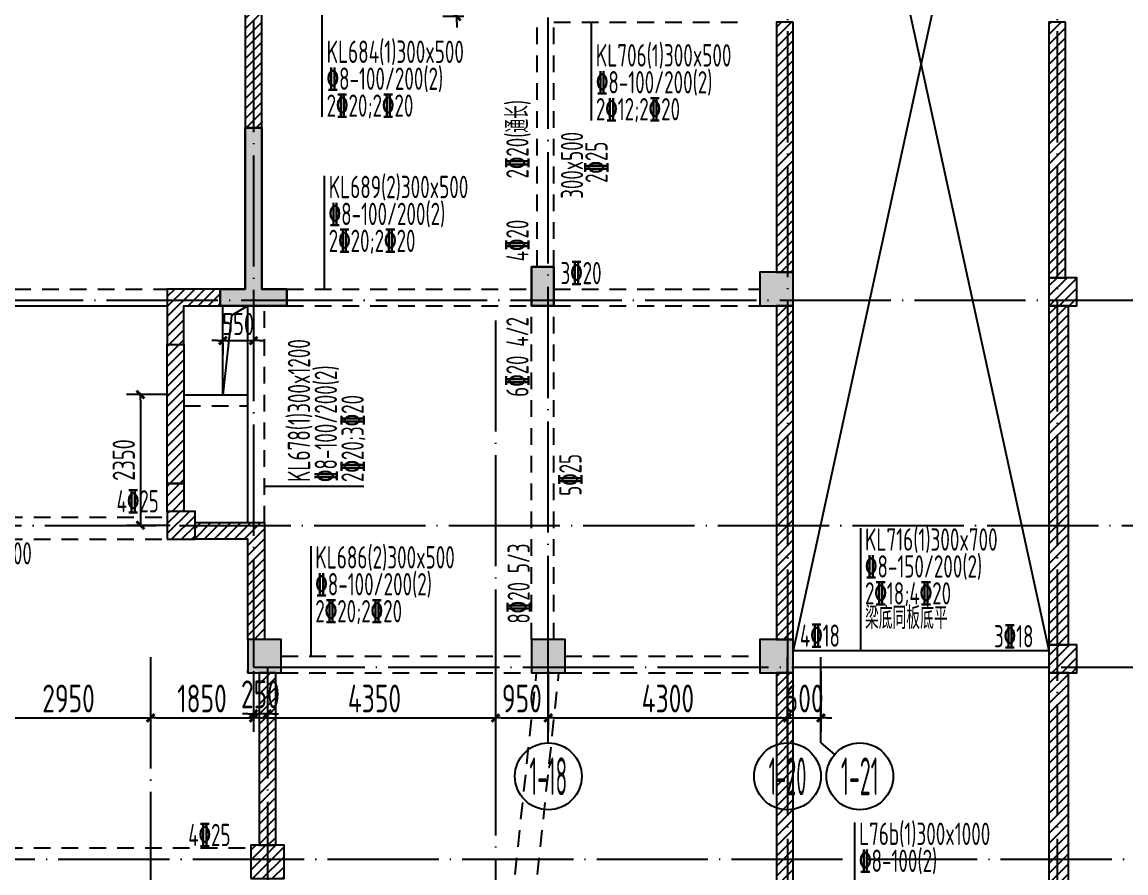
# Model space of a CAD drawing. Header units: millimetres. Extents: x 64473 to 386235, y 427387 to 703525.
# Drawn here: x 340436 to 360280, y 645745 to 661045 of the extents above; entities that cross this region are included whole.
import ezdxf
from ezdxf.enums import TextEntityAlignment as Align

# ---------------------------------------------------------------- set-up
doc = ezdxf.new("R2010")
doc.units = ezdxf.units.MM
doc.header["$LTSCALE"] = 100
doc.header["$PDMODE"] = 35
doc.header["$PDSIZE"] = 200
doc.linetypes.add('3', pattern=[5, 3, -2])
doc.linetypes.add('DOTE', pattern=[2.42, 2, -0.2, 0.02, -0.2])
for name, color, linetype in [('B-DIM', 1, 'Continuous'), ('B-TEXT', 7, 'Continuous'), ('B-开洞', 7, 'Continuous'), ('COLU', 7, 'Continuous'), ('colu-1层', 6, 'Continuous'), ('colu-主楼', 7, 'Continuous'), ('h填实-1层', 254, 'Continuous'), ('h斜线-墙', 7, 'Continuous'), ('h斜线-柱', 7, 'Continuous'), ('L-AXIS', 3, 'Continuous'), ('L-dote', 253, 'DOTE'), ('Q-门框', 6, 'Continuous'), ('WALL', 3, 'Continuous'), ('wall-主楼', 2, 'Continuous'), ('垂直标注', 31, 'Continuous'), ('垂直钢筋', 27, 'Continuous'), ('梁', 4, 'Continuous'), ('梁虚线', 4, '3'), ('水平标注', 2, 'Continuous'), ('水平钢筋', 30, 'Continuous')]:
    doc.layers.add(name, color=color, linetype=linetype)
doc.styles.add('_TCH_AXIS', font='tssdeng.shx', dxfattribs={"width": 0.7, "bigfont": 'tssdchn.shx'})
doc.styles.add('COMPLEX', font='tssdeng.shx', dxfattribs={"width": 0.7, "bigfont": 'tssdchn.shx'})
doc.styles.get("Standard").update_dxf_attribs({"font": 'tssdeng.shx', "width": 0.7, "bigfont": 'tssdchn.shx'})
doc.styles.add('TSSD_Dimension', font='Tssdeng.shx', dxfattribs={"width": 0.7, "bigfont": 'tssdchn.shx'})
doc.dimstyles.new('TSSD_100_100$0', dxfattribs={"dimtxt": 300, "dimasz": 100, "dimexe": 250, "dimexo": 250, "dimgap": 100, "dimtad": 1, "dimdec": 0, "dimzin": 0, "dimdsep": 46, "dimtxsty": 'TSSD_Dimension', "dimblk": '_tsdbk', "dimblk1": '_tsdbk', "dimblk2": '_tsdbk', "dimsah": 1, "dimcen": 0, "dimclrt": 7, "dimadec": 0, "dimazin": 0, "dimtfac": 1, "dimtdec": 0, "dimtix": 1, "dimtmove": 2, "dimatfit": 3, "dimldrblk": '_tsdbk', "dimfxl": 1, "dimtolj": 1, "dimtzin": 0, "dimarcsym": 0})
pattern_1 = [(45, (-467527.32, -323147.44), (-89.802561, 89.802561), [])]
pattern_2 = [(45, (8572.51, -7581.39), (-89.802561, 89.802561), [])]

# ---------------------------------------------------------------- blocks, each defined once
blk = doc.blocks.new('_tsdbk')
blk.add_line((-1, 0), (0, 0))
at = {"const_width": 0.5}
blk.add_lwpolyline([(-0.7, -0.7), (0.7, 0.7)], dxfattribs=at)
blk = doc.blocks.new('*D41')
at = {"layer": 'B-DIM', "color": 0, "lineweight": -2}
for p, q in [((348251, 661945), (348251, 662045)), ((348375, 661845), (348001, 661845)), ((348251, 661845), (348251, 661145)), ((348375, 661145), (348001, 661145)), ((348251, 661045), (348251, 660945))]:
    blk.add_line(p, q, dxfattribs=at)
at = {"layer": 'Defpoints', "color": 0}
for p in [(348625, 661845), (348251, 661145), (348625, 661145)]:
    blk.add_point(p, dxfattribs=at)
at = {"layer": 'B-DIM', "color": 0, "lineweight": -2, "xscale": 100, "yscale": 100, "zscale": 100}
for p, rotation in [((348251, 661845), 270), ((348251, 661145), 90)]:
    blk.add_blockref('_tsdbk', p, dxfattribs=dict(at, rotation=rotation))
at = {"layer": 'B-DIM', "color": 7, "insert": (347951, 661495), "char_height": 400, "attachment_point": 5, "rotation": 90, "style": 'TSSD_Dimension'}
blk.add_mtext('\\A1;700', dxfattribs=at)
blk = doc.blocks.new('*D53')
at = {"layer": 'B-DIM', "color": 0, "lineweight": -2}
for p, q in [((343946, 655316), (343846, 655316)), ((344046, 655316), (344596, 655316)), ((344046, 655269), (344046, 655066)), ((344596, 655269), (344596, 655066)), ((344696, 655316), (344796, 655316))]:
    blk.add_line(p, q, dxfattribs=at)
at = {"layer": 'Defpoints', "color": 0}
for p in [(344046, 655519), (344596, 655519), (344596, 655316)]:
    blk.add_point(p, dxfattribs=at)
at = {"layer": 'B-DIM', "color": 0, "lineweight": -2, "xscale": 100, "yscale": 100, "zscale": 100}
blk.add_blockref('_tsdbk', (344046, 655316), dxfattribs=at)
at = {"layer": 'B-DIM', "color": 0, "lineweight": -2, "xscale": 100, "yscale": 100, "zscale": 100, "rotation": 180}
blk.add_blockref('_tsdbk', (344596, 655316), dxfattribs=at)
at = {"layer": 'B-DIM', "color": 7, "insert": (344321, 655616), "char_height": 400, "attachment_point": 5, "style": 'TSSD_Dimension'}
blk.add_mtext('\\A1;550', dxfattribs=at)
blk = doc.blocks.new('*D681')
at = {"layer": 'Defpoints', "color": 0}
for p in [(349896, 649623), (354196, 649623), (354196, 648531)]:
    blk.add_point(p, dxfattribs=at)
at = {"layer": 'L-AXIS', "color": 0, "lineweight": -2}
for p, q in [((349896, 649373), (349896, 648281)), ((354196, 649373), (354196, 648281)), ((349996, 648531), (354096, 648531))]:
    blk.add_line(p, q, dxfattribs=at)
at = {"layer": 'L-AXIS', "color": 0, "lineweight": -2, "xscale": 100, "yscale": 100, "zscale": 100, "rotation": 180}
blk.add_blockref('_tsdbk', (349896, 648531), dxfattribs=at)
at = {"layer": 'L-AXIS', "color": 0, "lineweight": -2, "xscale": 100, "yscale": 100, "zscale": 100}
blk.add_blockref('_tsdbk', (354196, 648531), dxfattribs=at)
at = {"layer": 'L-AXIS', "color": 7, "insert": (352046, 648881), "char_height": 500, "attachment_point": 5, "style": 'TSSD_Dimension'}
blk.add_mtext('\\A1;4300', dxfattribs=at)
blk = doc.blocks.new('*D683')
at = {"layer": 'Defpoints', "color": 0}
for p in [(342746, 649623), (344596, 649623), (344596, 648531)]:
    blk.add_point(p, dxfattribs=at)
at = {"layer": 'L-AXIS', "color": 0, "lineweight": -2}
for p, q in [((342746, 649373), (342746, 648281)), ((344596, 649373), (344596, 648281)), ((342846, 648531), (344496, 648531))]:
    blk.add_line(p, q, dxfattribs=at)
at = {"layer": 'L-AXIS', "color": 0, "lineweight": -2, "xscale": 100, "yscale": 100, "zscale": 100, "rotation": 180}
blk.add_blockref('_tsdbk', (342746, 648531), dxfattribs=at)
at = {"layer": 'L-AXIS', "color": 0, "lineweight": -2, "xscale": 100, "yscale": 100, "zscale": 100}
blk.add_blockref('_tsdbk', (344596, 648531), dxfattribs=at)
at = {"layer": 'L-AXIS', "color": 7, "insert": (343671, 648881), "char_height": 500, "attachment_point": 5, "style": 'TSSD_Dimension'}
blk.add_mtext('\\A1;1850', dxfattribs=at)
blk = doc.blocks.new('*D684')
at = {"layer": 'Defpoints', "color": 0}
for p in [(339796, 649623), (342746, 649623), (342746, 648531)]:
    blk.add_point(p, dxfattribs=at)
at = {"layer": 'L-AXIS', "color": 0, "lineweight": -2}
for p, q in [((339796, 649373), (339796, 648281)), ((342746, 649373), (342746, 648281)), ((339896, 648531), (342646, 648531))]:
    blk.add_line(p, q, dxfattribs=at)
at = {"layer": 'L-AXIS', "color": 0, "lineweight": -2, "xscale": 100, "yscale": 100, "zscale": 100, "rotation": 180}
blk.add_blockref('_tsdbk', (339796, 648531), dxfattribs=at)
at = {"layer": 'L-AXIS', "color": 0, "lineweight": -2, "xscale": 100, "yscale": 100, "zscale": 100}
blk.add_blockref('_tsdbk', (342746, 648531), dxfattribs=at)
at = {"layer": 'L-AXIS', "color": 7, "insert": (341271, 648881), "char_height": 500, "attachment_point": 5, "style": 'TSSD_Dimension'}
blk.add_mtext('\\A1;2950', dxfattribs=at)
blk = doc.blocks.new('*D686')
at = {"layer": 'Defpoints', "color": 0}
for p in [(344596, 649445), (344846, 649445), (344596, 648606)]:
    blk.add_point(p, dxfattribs=at)
at = {"layer": 'L-AXIS', "color": 0, "lineweight": -2}
for p, q in [((344596, 649195), (344596, 648356)), ((344846, 649195), (344846, 648356)), ((344496, 648606), (344396, 648606)), ((344846, 648606), (344596, 648606)), ((344946, 648606), (345046, 648606))]:
    blk.add_line(p, q, dxfattribs=at)
at = {"layer": 'L-AXIS', "color": 0, "lineweight": -2, "xscale": 100, "yscale": 100, "zscale": 100}
blk.add_blockref('_tsdbk', (344596, 648606), dxfattribs=at)
at = {"layer": 'L-AXIS', "color": 0, "lineweight": -2, "xscale": 100, "yscale": 100, "zscale": 100, "rotation": 180}
blk.add_blockref('_tsdbk', (344846, 648606), dxfattribs=at)
at = {"layer": 'L-AXIS', "color": 7, "insert": (344721, 648956), "char_height": 500, "attachment_point": 5, "style": 'TSSD_Dimension'}
blk.add_mtext('\\A1;250', dxfattribs=at)
blk = doc.blocks.new('*D687')
at = {"layer": 'Defpoints', "color": 0}
for p in [(344596, 649623), (348946, 649623), (348946, 648531)]:
    blk.add_point(p, dxfattribs=at)
at = {"layer": 'L-AXIS', "color": 0, "lineweight": -2}
for p, q in [((344596, 649373), (344596, 648281)), ((348946, 649373), (348946, 648281)), ((344696, 648531), (348846, 648531))]:
    blk.add_line(p, q, dxfattribs=at)
at = {"layer": 'L-AXIS', "color": 0, "lineweight": -2, "xscale": 100, "yscale": 100, "zscale": 100, "rotation": 180}
blk.add_blockref('_tsdbk', (344596, 648531), dxfattribs=at)
at = {"layer": 'L-AXIS', "color": 0, "lineweight": -2, "xscale": 100, "yscale": 100, "zscale": 100}
blk.add_blockref('_tsdbk', (348946, 648531), dxfattribs=at)
at = {"layer": 'L-AXIS', "color": 7, "insert": (346771, 648881), "char_height": 500, "attachment_point": 5, "style": 'TSSD_Dimension'}
blk.add_mtext('\\A1;4350', dxfattribs=at)
blk = doc.blocks.new('*D688')
at = {"layer": 'Defpoints', "color": 0}
for p in [(348946, 649623), (349896, 649623), (349896, 648531)]:
    blk.add_point(p, dxfattribs=at)
at = {"layer": 'L-AXIS', "color": 0, "lineweight": -2}
for p, q in [((348946, 649373), (348946, 648281)), ((349896, 649373), (349896, 648281)), ((349046, 648531), (349796, 648531))]:
    blk.add_line(p, q, dxfattribs=at)
at = {"layer": 'L-AXIS', "color": 0, "lineweight": -2, "xscale": 100, "yscale": 100, "zscale": 100, "rotation": 180}
blk.add_blockref('_tsdbk', (348946, 648531), dxfattribs=at)
at = {"layer": 'L-AXIS', "color": 0, "lineweight": -2, "xscale": 100, "yscale": 100, "zscale": 100}
blk.add_blockref('_tsdbk', (349896, 648531), dxfattribs=at)
at = {"layer": 'L-AXIS', "color": 7, "insert": (349421, 648881), "char_height": 500, "attachment_point": 5, "style": 'TSSD_Dimension'}
blk.add_mtext('\\A1;950', dxfattribs=at)
blk = doc.blocks.new('_AXISO')
blk.add_circle((0, 0), 0.5)
at = {"layer": 'B-TEXT', "style": 'COMPLEX', "width": 1.450893}
blk.add_attdef('A', text='', height=0.56, dxfattribs=at).set_placement((0.249375, -0.28), (0.749375, -0.28), align=Align.FIT)
blk = doc.blocks.new('*D696')
at = {"layer": 'Defpoints', "color": 0}
for p in [(354196, 649623), (354796, 649623), (354796, 648531)]:
    blk.add_point(p, dxfattribs=at)
at = {"layer": 'L-AXIS', "color": 0, "lineweight": -2}
for p, q in [((354196, 649373), (354196, 648281)), ((354796, 649373), (354796, 648281)), ((354096, 648531), (353996, 648531)), ((354196, 648531), (354796, 648531)), ((354896, 648531), (354996, 648531))]:
    blk.add_line(p, q, dxfattribs=at)
at = {"layer": 'L-AXIS', "color": 0, "lineweight": -2, "xscale": 100, "yscale": 100, "zscale": 100}
blk.add_blockref('_tsdbk', (354196, 648531), dxfattribs=at)
at = {"layer": 'L-AXIS', "color": 0, "lineweight": -2, "xscale": 100, "yscale": 100, "zscale": 100, "rotation": 180}
blk.add_blockref('_tsdbk', (354796, 648531), dxfattribs=at)
at = {"layer": 'L-AXIS', "color": 7, "insert": (354496, 648881), "char_height": 500, "attachment_point": 5, "style": 'TSSD_Dimension'}
blk.add_mtext('\\A1;600', dxfattribs=at)
blk = doc.blocks.new('*D714')
at = {"layer": 'B-DIM', "color": 0, "lineweight": -2}
for p, q in [((343096, 654345), (342314, 654345)), ((342564, 654245), (342564, 652095)), ((343096, 651995), (342314, 651995))]:
    blk.add_line(p, q, dxfattribs=at)
at = {"layer": 'Defpoints', "color": 0}
for p in [(343346, 654345), (342564, 651995), (343346, 651995)]:
    blk.add_point(p, dxfattribs=at)
at = {"layer": 'B-DIM', "color": 0, "lineweight": -2, "xscale": 100, "yscale": 100, "zscale": 100}
for p, rotation in [((342564, 654345), 90), ((342564, 651995), 270)]:
    blk.add_blockref('_tsdbk', p, dxfattribs=dict(at, rotation=rotation))
at = {"layer": 'B-DIM', "color": 7, "insert": (342264, 653170), "char_height": 400, "attachment_point": 5, "rotation": 90, "style": 'TSSD_Dimension'}
blk.add_mtext('\\A1;2350', dxfattribs=at)

msp = doc.modelspace()

# ---------------------------------------------------------------- hatches: boundary and pattern name
at = {"layer": 'h填实-1层'}
for points in [[(345196.5, 655944.7), (343996.5, 655944.7), (343996.5, 656244.7), (344446.5, 656244.7), (344446.5, 659144.7), (344746.5, 659144.7), (344746.5, 656244.7), (345196.5, 656244.7)], [(349996.5, 656644.7), (349596.5, 656644.7), (349596.5, 655944.7), (349996.5, 655944.7)], [(354296.5, 656544.7), (353696.5, 656544.7), (353696.5, 655944.7), (354296.5, 655944.7)], [(345096.5, 649944.7), (344496.5, 649944.7), (344496.5, 649344.7), (345096.5, 649344.7)], [(350196.5, 649944.7), (349596.5, 649944.7), (349596.5, 649344.7), (350196.5, 649344.7)], [(354296.5, 649944.7), (353696.5, 649944.7), (353696.5, 649344.7), (354296.5, 649344.7)]]:
    msp.add_hatch(color=256, dxfattribs=at).paths.add_polyline_path(points)
at = {"layer": 'h斜线-墙'}
h = msp.add_hatch(dxfattribs=at)
h.set_pattern_fill('ANSI31', color=256, scale=40, style=0)
h.set_pattern_definition(pattern_2)
h.paths.add_polyline_path([(344746.5, 661844.7), (344446.5, 661844.7), (344446.5, 659144.7), (344746.5, 659144.7)])
h = msp.add_hatch(dxfattribs=at)
h.set_pattern_fill('ANSI31', color=256, scale=40, style=0)
h.set_pattern_definition(pattern_2)
h.paths.add_polyline_path([(354296.5, 661044.7), (353996.5, 661044.7), (353996.5, 656544.7), (354296.5, 656544.7)])
h = msp.add_hatch(dxfattribs=at)
h.set_pattern_fill('ANSI31', color=256, scale=40, style=0)
h.set_pattern_definition(pattern_2)
h.paths.add_polyline_path([(359196.5, 661044.7), (358896.5, 661044.7), (358896.5, 656444.7), (359196.5, 656444.7)])
h = msp.add_hatch(dxfattribs=at)
h.set_pattern_fill('ANSI31', color=256, scale=40, style=0)
h.set_pattern_definition(pattern_2)
h.paths.add_polyline_path([(343046.5, 655244.7), (343346.5, 655244.7), (343346.5, 655944.7), (343996.5, 655944.7), (343996.5, 656244.7), (343046.5, 656244.7)])
h = msp.add_hatch(dxfattribs=at)
h.set_pattern_fill('ANSI31', color=256, scale=40, style=0)
h.set_pattern_definition(pattern_2)
h.paths.add_polyline_path([(354296.5, 655944.7), (353996.5, 655944.7), (353996.5, 649944.7), (354296.5, 649944.7)])
h = msp.add_hatch(dxfattribs=at)
h.set_pattern_fill('ANSI31', color=256, scale=40, style=0)
h.set_pattern_definition(pattern_2)
h.paths.add_polyline_path([(359246.5, 655944.7), (358896.5, 655944.7), (358896.5, 649844.7), (359246.5, 649844.7)])
h = msp.add_hatch(dxfattribs=at)
h.set_pattern_fill('ANSI31', color=256, scale=40, style=0)
h.set_pattern_definition(pattern_2)
h.paths.add_polyline_path([(343046.5, 655244.7), (343346.5, 655244.7), (343346.5, 652744.7), (343046.5, 652744.7)])
h = msp.add_hatch(dxfattribs=at)
h.set_pattern_fill('ANSI31', color=256, scale=40, style=0)
h.set_pattern_definition(pattern_2)
h.paths.add_polyline_path([(343346.5, 652244.7), (343046.5, 652244.7), (343046.5, 652744.7), (343346.5, 652744.7)])
h = msp.add_hatch(dxfattribs=at)
h.set_pattern_fill('ANSI31', color=256, scale=40, style=0)
h.set_pattern_definition(pattern_2)
h.paths.add_polyline_path([(343546.5, 652044.7), (344796.5, 652044.7), (344796.5, 649944.7), (344496.5, 649944.7), (344496.5, 651744.7), (343546.5, 651744.7)])
h = msp.add_hatch(dxfattribs=at)
h.set_pattern_fill('ANSI31', color=256, scale=40, style=0)
h.set_pattern_definition(pattern_2)
h.paths.add_polyline_path([(344996.5, 649344.7), (344696.5, 649344.7), (344696.5, 646244.7), (344996.5, 646244.7)])
h = msp.add_hatch(dxfattribs=at)
h.set_pattern_fill('ANSI31', color=256, scale=40, style=0)
h.set_pattern_definition(pattern_2)
h.paths.add_polyline_path([(354296.5, 649344.7), (353996.5, 649344.7), (353996.5, 640794.7), (354296.5, 640794.7)])
h = msp.add_hatch(dxfattribs=at)
h.set_pattern_fill('ANSI31', color=256, scale=40, style=0)
h.set_pattern_definition(pattern_2)
h.paths.add_polyline_path([(359246.5, 649344.7), (358896.5, 649344.7), (358896.5, 640744.7), (359246.5, 640744.7)])
at = {"layer": 'h斜线-柱'}
h = msp.add_hatch(dxfattribs=at)
h.set_pattern_fill('ANSI31', color=256, scale=40, style=0)
h.set_pattern_definition(pattern_1)
h.paths.add_polyline_path([(358896.5, 655944.7), (359396.5, 655944.7), (359396.5, 656444.7), (358896.5, 656444.7)])
h = msp.add_hatch(dxfattribs=at)
h.set_pattern_fill('ANSI31', color=256, scale=40, style=0)
h.set_pattern_definition([(45, (-437077.32, -323147.44), (-89.802561, 89.802561), [])])
h.paths.add_polyline_path([(343046.5, 651744.7), (343546.5, 651744.7), (343546.5, 652244.7), (343046.5, 652244.7)])
h = msp.add_hatch(dxfattribs=at)
h.set_pattern_fill('ANSI31', color=256, scale=40, style=0)
h.set_pattern_definition(pattern_1)
h.paths.add_polyline_path([(358896.5, 649344.7), (359396.5, 649344.7), (359396.5, 649844.7), (358896.5, 649844.7)])
h = msp.add_hatch(dxfattribs=at)
h.set_pattern_fill('ANSI31', color=256, scale=40, style=0)
h.set_pattern_definition([(45, (-443527.32, -329247.44), (-89.802561, 89.802561), [])])
h.paths.add_polyline_path([(344546.5, 645644.7), (345146.5, 645644.7), (345146.5, 646244.7), (344546.5, 646244.7)])

# ---------------------------------------------------------------- linework, layer by layer
at = {"layer": 'B-开洞'}
for p, q in [((358896.5, 670827.7), (354296.5, 649744.7)), ((354296.5, 670827.7), (358896.5, 649744.7))]:
    msp.add_line(p, q, dxfattribs=at)
msp.add_lwpolyline([(344496.5, 655944.7), (344199.2, 655768.3), (344046.5, 654344.7)], dxfattribs=at)
at = {"layer": 'COLU'}
for points in [[(358896.5, 655944.7), (359396.5, 655944.7), (359396.5, 656444.7), (358896.5, 656444.7)], [(343046.5, 651744.7), (343546.5, 651744.7), (343546.5, 652244.7), (343046.5, 652244.7)], [(358896.5, 649344.7), (359396.5, 649344.7), (359396.5, 649844.7), (358896.5, 649844.7)], [(344546.5, 645644.7), (345146.5, 645644.7), (345146.5, 646244.7), (344546.5, 646244.7)]]:
    msp.add_lwpolyline(points, close=True, dxfattribs=at)
at = {"layer": 'colu-1层'}
msp.add_line((344496.5, 649344.7), (344497.7, 649444.7), dxfattribs=at)
for points in [[(345196.5, 655944.7), (343996.5, 655944.7), (343996.5, 656244.7), (344446.5, 656244.7), (344446.5, 659144.7), (344746.5, 659144.7), (344746.5, 656244.7), (345196.5, 656244.7)], [(349996.5, 656644.7), (349596.5, 656644.7), (349596.5, 655944.7), (349996.5, 655944.7)], [(354296.5, 656544.7), (353696.5, 656544.7), (353696.5, 655944.7), (354296.5, 655944.7)], [(345096.5, 649944.7), (344496.5, 649944.7), (344496.5, 649344.7), (345096.5, 649344.7)], [(350196.5, 649944.7), (349596.5, 649944.7), (349596.5, 649344.7), (350196.5, 649344.7)], [(354296.5, 649944.7), (353696.5, 649944.7), (353696.5, 649344.7), (354296.5, 649344.7)]]:
    msp.add_lwpolyline(points, close=True, dxfattribs=at)
at = {"layer": 'colu-主楼'}
for points in [[(349596.5, 655944.7), (349596.5, 656644.7), (349996.5, 656644.7), (349996.5, 655944.7)], [(354296.5, 655944.7), (354296.5, 656544.7), (353696.5, 656544.7), (353696.5, 655944.7)], [(345096.5, 649344.7), (345096.5, 649944.7), (344496.5, 649944.7), (344496.5, 649344.7)], [(350196.5, 649344.7), (350196.5, 649944.7), (349596.5, 649944.7), (349596.5, 649344.7)], [(354296.5, 649344.7), (354296.5, 649944.7), (353696.5, 649944.7), (353696.5, 649344.7)]]:
    msp.add_lwpolyline(points, close=True, dxfattribs=at)
at = {"layer": 'L-AXIS'}
for p, q in [((349896.5, 648081.7), (349896.5, 649623.3)), ((354196.5, 648081.7), (354196.5, 649623.3)), ((354796.5, 648081.7), (354796.5, 649623.3)), ((354796.5, 648081.7), (355040.9, 647872.2))]:
    msp.add_line(p, q, dxfattribs=at)
at = {"layer": 'L-dote', "ltscale": 10}
for p, q in [((354196.5, 677819.9), (354196.5, 634994.7)), ((359046.5, 677819.9), (359046.5, 634744.7)), ((344596.5, 673167.5), (344596.5, 649444.7)), ((349896.5, 649444.7), (349896.5, 661144.7)), ((310496.5, 656044.7), (366857.1, 656044.7)), ((348946.5, 655679.6), (348946.5, 634994.7)), ((190805.6, 651994.7), (366607.1, 651994.7)), ((342746.5, 649623.3), (342746.5, 618194.7)), ((344596.5, 649444.7), (366927.6, 649444.7)), ((344846.5, 649444.7), (344846.5, 634994.7)), ((191046.5, 645994.7), (366607.1, 645994.7))]:
    msp.add_line(p, q, dxfattribs=at)
at = {"layer": 'Q-门框'}
msp.add_lwpolyline([(343046.5, 655244.7), (343346.5, 655244.7), (343346.5, 652744.7), (343046.5, 652744.7)], close=True, dxfattribs=at)
at = {"layer": 'WALL'}
for points in [[(344746.5, 661844.7), (344446.5, 661844.7), (344446.5, 659144.7), (344746.5, 659144.7)], [(354296.5, 661044.7), (353996.5, 661044.7), (353996.5, 656544.7), (354296.5, 656544.7)], [(359196.5, 661044.7), (358896.5, 661044.7), (358896.5, 656444.7), (359196.5, 656444.7)], [(343046.5, 655244.7), (343346.5, 655244.7), (343346.5, 655944.7), (343996.5, 655944.7), (343996.5, 656244.7), (343046.5, 656244.7)], [(354296.5, 655944.7), (353996.5, 655944.7), (353996.5, 649944.7), (354296.5, 649944.7)], [(359246.5, 655944.7), (358896.5, 655944.7), (358896.5, 649844.7), (359246.5, 649844.7)], [(344996.5, 649344.7), (344696.5, 649344.7), (344696.5, 646244.7), (344996.5, 646244.7)], [(354296.5, 649344.7), (353996.5, 649344.7), (353996.5, 640794.7), (354296.5, 640794.7)], [(359246.5, 649344.7), (358896.5, 649344.7), (358896.5, 640744.7), (359246.5, 640744.7)]]:
    msp.add_lwpolyline(points, close=True, dxfattribs=at)
for points in [[(343346.5, 652244.7), (343046.5, 652244.7), (343046.5, 652744.7), (343346.5, 652744.7), (343346.5, 652244.7)], [(343546.5, 652044.7), (344796.5, 652044.7), (344796.5, 649944.7), (344496.5, 649944.7), (344496.5, 651744.7), (343546.5, 651744.7), (343546.5, 652044.7)]]:
    msp.add_lwpolyline(points, dxfattribs=at)
at = {"layer": 'wall-主楼'}
msp.add_lwpolyline([(345196.5, 655944.7), (345196.5, 656244.7), (344746.5, 656244.7), (344746.5, 659144.7), (344446.5, 659144.7), (344446.5, 656244.7), (343996.5, 656244.7), (343996.5, 655944.7)], close=True, dxfattribs=at)
at = {"layer": '垂直标注'}
msp.add_line((346578, 652694.5), (344796.5, 652694.5), dxfattribs=at)
at = {"layer": '梁'}
for p, q in [((340296.5, 655944.7), (343046.5, 655944.7)), ((344046.5, 654344.7), (344046.5, 655944.7)), ((344496.5, 652044.7), (344496.5, 655944.7)), ((343346.5, 654344.7), (344496.5, 654344.7)), ((354296.5, 649744.7), (358896.5, 649744.7)), ((354296.5, 649444.7), (358896.5, 649444.7))]:
    msp.add_line(p, q, dxfattribs=at)
at = {"layer": '梁虚线'}
for p, q in [((349696.5, 656644.7), (349696.5, 661044.7)), ((349996.5, 661044.7), (353396.5, 661044.7)), ((349996.5, 656644.7), (349996.5, 661044.7)), ((340296.5, 656244.7), (343046.5, 656244.7)), ((345196.5, 656244.7), (349596.5, 656244.7)), ((349996.5, 656244.7), (353696.5, 656244.7)), ((344796.5, 652044.7), (344796.5, 655944.7)), ((345196.5, 655944.7), (349596.5, 655944.7)), ((349596.5, 649944.7), (349596.5, 655944.7)), ((349996.5, 655944.7), (353696.5, 655944.7)), ((349996.5, 649944.7), (349996.5, 655944.7)), ((343346.5, 654144.7), (344496.5, 654144.7)), ((337146.5, 652144.7), (343046.5, 652144.7)), ((337146.5, 651744.7), (343046.5, 651744.7)), ((345096.5, 649644.7), (349596.5, 649644.7)), ((350196.5, 649644.7), (353696.5, 649644.7)), ((345096.5, 649344.7), (349596.5, 649344.7)), ((348771.9, 640744.7), (349684.7, 649344.7)), ((349174.1, 640744.7), (350087, 649344.7)), ((350196.5, 649344.7), (353696.5, 649344.7)), ((337146.5, 646194.7), (344546.5, 646194.7))]:
    msp.add_line(p, q, dxfattribs=at)
at = {"layer": '水平标注'}
for p, q in [((345830.3, 659342), (345830.3, 661844.7)), ((350670.4, 659277.6), (350670.4, 661044.7)), ((345868.1, 658281.1), (345868.1, 656244.7)), ((355508.6, 651941.9), (355508.6, 649744.7)), ((345627.3, 651621.6), (345627.3, 649644.7)), ((355402.5, 646649.4), (355402.5, 644694.7))]:
    msp.add_line(p, q, dxfattribs=at)

# ---------------------------------------------------------------- block references
at = {"layer": 'L-AXIS'}
ref = msp.add_blockref('_AXISO', (349896.5, 647481.7), dxfattribs=dict(at, xscale=1199.999999999997, yscale=1200, zscale=1200, rotation=359.9996457873818))
ref.add_attrib('A', '1-18', dxfattribs={"color": 7, "height": 678.82, "rotation": 359.99965, "style": '_TCH_AXIS', "width": 0.3}).set_placement((349557.1, 647142.3), (350235.9, 647142.3), align=Align.FIT)
ref = msp.add_blockref('_AXISO', (354196.5, 647481.7), dxfattribs=dict(at, xscale=1199.999999999997, yscale=1200, zscale=1200, rotation=359.9996457873818))
ref.add_attrib('A', '1-20', dxfattribs={"color": 7, "height": 678.82, "rotation": 359.99965, "style": '_TCH_AXIS', "width": 0.28}).set_placement((353857.1, 647142.3), (354535.9, 647142.3), align=Align.FIT)
ref = msp.add_blockref('_AXISO', (355496.5, 647481.7), dxfattribs=dict(at, xscale=1199.999999999997, yscale=1200, zscale=1200, rotation=359.9996457873818))
ref.add_attrib('A', '1-21', dxfattribs={"color": 7, "height": 678.82, "rotation": 359.99965, "style": '_TCH_AXIS', "width": 0.3}).set_placement((355157.1, 647142.3), (355835.9, 647142.3), align=Align.FIT)

# ---------------------------------------------------------------- texts
at = {"layer": '垂直标注', "width": 0.65}
for s, height, p in [('KL678(1)300x1200', 403, (345615.6, 652774.7)), ('%%1328-100/200(2)', 402, (346096.8, 652774.7)), ('2%%13320;3%%13320', 401, (346578, 652774.7))]:
    msp.add_text(s, height=height, rotation=90, dxfattribs=at).set_placement(p)
at = {"layer": '垂直钢筋', "color": 0, "width": 0.65}
for s, p in [('2%%13320(通长)', (349540.6, 658232.4)), ('300x500', (350521.5, 657866)), ('2%%13325', (350961.5, 658151.7)), ('4%%13320', (349540.6, 656742.5)), ('6%%13320 4/2', (349540.6, 654306.6)), ('5%%13325', (350493.5, 652525.7)), ('8%%13320 5/3', (349563.7, 650227.7))]:
    msp.add_text(s, height=400, rotation=90, dxfattribs=at).set_placement(p)
at = {"layer": '水平标注', "width": 0.65}
for s, height, p in [('KL684(1)300x500', 403, (345910.9, 660309.2)), ('KL706(1)300x500', 403, (350751, 660244.8)), ('%%1328-100/200(2)', 402, (345910.9, 659825.6)), ('%%1328-100/200(2)', 402, (350751, 659761.2)), ('2%%13320;2%%13320', 401, (345910.9, 659342)), ('2%%13212;2%%13320', 401, (350751, 659277.6)), ('KL689(2)300x500', 403, (345948.7, 657878.1)), ('%%1328-100/200(2)', 402, (345948.7, 657394.5)), ('2%%13320;2%%13320', 401, (345948.7, 656910.9)), ('KL716(1)300x700', 403, (355589.2, 651538.9)), ('KL686(2)300x500', 403, (345707.9, 651218.6)), ('%%1328-150/200(2)', 402, (355589.2, 651055.3)), ('%%1328-100/200(2)', 402, (345707.9, 650735)), ('2%%13318;4%%13320', 401, (355589.2, 650571.7)), ('2%%13320;2%%13320', 401, (345707.9, 650251.4)), ('梁底同板底平', 401, (355589.2, 650130.4)), ('L76b(1)300x1000', 403, (355483.1, 646246.4)), ('%%1328-100(2)', 402, (355483.1, 645762.8))]:
    msp.add_text(s, height=height, dxfattribs=at).set_placement(p)
at = {"layer": '水平钢筋', "color": 0, "width": 0.65}
for s, p in [('3%%13320', (350116.8, 656331)), ('4%%13325', (342134.7, 652227.9)), ('400x700', (339403.6, 651292)), ('4%%13318', (354418.8, 649811.9)), ('3%%13318', (357908.9, 649800.8)), ('4%%13325', (343424, 646227.9))]:
    msp.add_text(s, height=400, dxfattribs=at).set_placement(p)

# ---------------------------------------------------------------- dimensions: what is measured, and where the dimension line sits
at = {"layer": 'B-DIM'}
for base, p1, p2, picture, middle in [((348250.5, 661144.7), (348624.6, 661844.7), (348624.6, 661144.7), '*D41', (347950.5, 661494.7)), ((342563.9, 651994.7), (343346.5, 654344.7), (343346.5, 651994.7), '*D714', (342263.9, 653169.7))]:
    dim = msp.add_linear_dim(base=base, p1=p1, p2=p2, angle=90, dimstyle='TSSD_100_100$0', override={"dimtxt": 400}, dxfattribs=at)
    dim.commit()
    dim.dimension.update_dxf_attribs({"geometry": picture, "text_midpoint": middle})
dim = msp.add_linear_dim(base=(344596.5, 655315.5), p1=(344046.5, 655519.1), p2=(344596.5, 655519.1), dimstyle='TSSD_100_100$0', override={"dimtxt": 400}, dxfattribs=at)
dim.commit()
dim.dimension.update_dxf_attribs({"geometry": '*D53', "text_midpoint": (344321.5, 655615.5)})
at = {"layer": 'L-AXIS'}
for base, p1, p2, picture, middle in [((342746.5, 648530.9), (339796.5, 649623.3), (342746.5, 649623.3), '*D684', (341271.5, 648880.9)), ((344596.5, 648530.9), (342746.5, 649623.3), (344596.5, 649623.3), '*D683', (343671.5, 648880.9)), ((348946.5, 648530.9), (344596.5, 649623.3), (348946.5, 649623.3), '*D687', (346771.5, 648880.9)), ((349896.5, 648530.9), (348946.5, 649623.3), (349896.5, 649623.3), '*D688', (349421.5, 648880.9)), ((354196.5, 648530.9), (349896.5, 649623.3), (354196.5, 649623.3), '*D681', (352046.5, 648880.9)), ((354796.5, 648530.9), (354196.5, 649623.3), (354796.5, 649623.3), '*D696', (354496.5, 648880.9)), ((344596.5, 648606.2), (344846.5, 649444.7), (344596.5, 649444.7), '*D686', (344721.5, 648956.2))]:
    dim = msp.add_linear_dim(base=base, p1=p1, p2=p2, dimstyle='TSSD_100_100$0', override={"dimtxt": 500}, dxfattribs=at)
    dim.commit()
    dim.dimension.update_dxf_attribs({"geometry": picture, "text_midpoint": middle})

doc.saveas('drawing.dxf')
